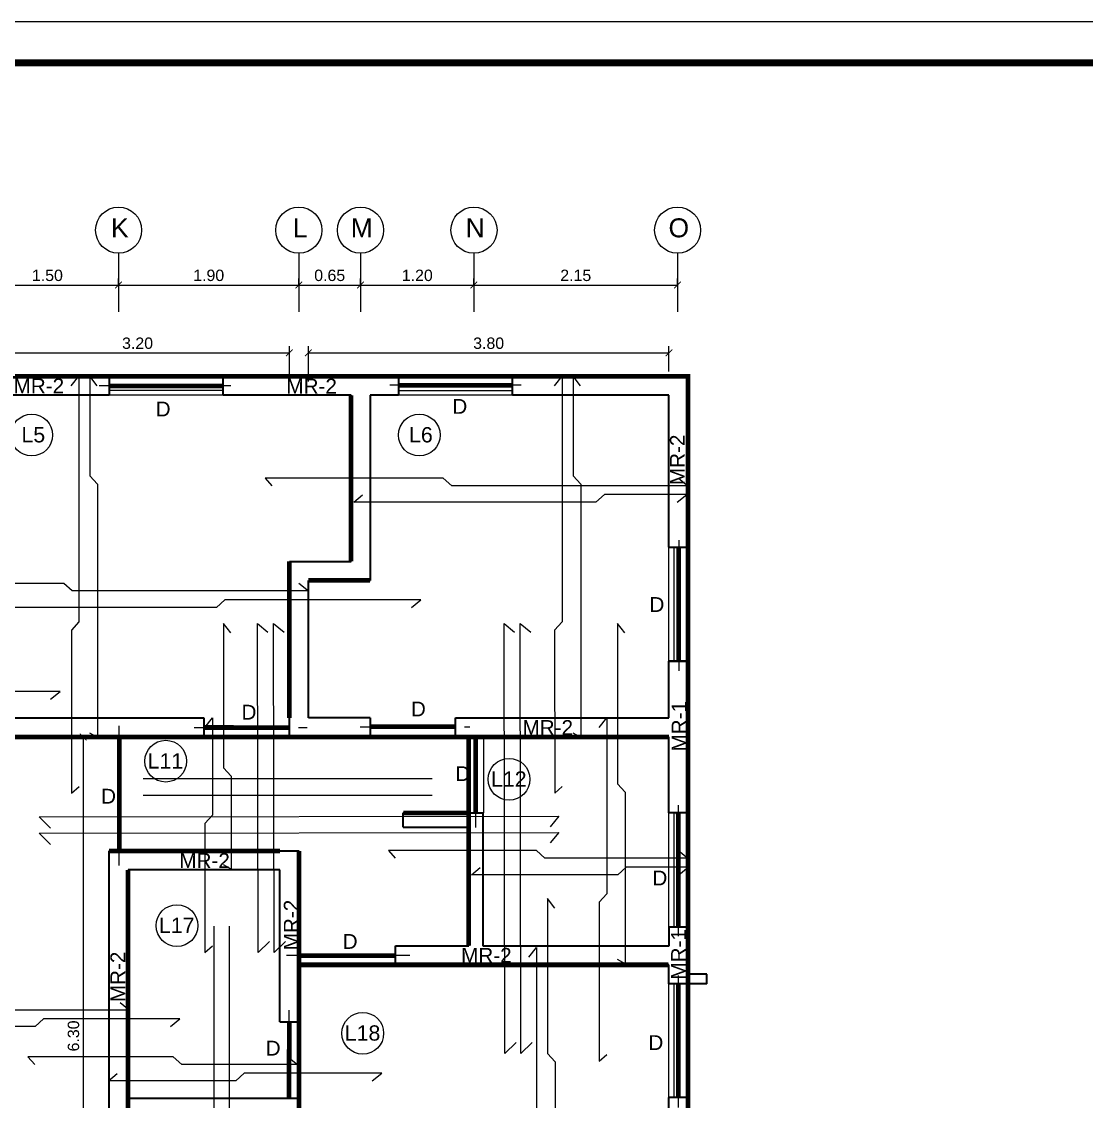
# Model space of a CAD drawing. Header units: feet. Extents: x 317 to 512, y -141 to 162.
# Drawn here: x 407.89 to 419.11, y -9.84 to 1.53 of the extents above; entities that cross this region are included whole.
import ezdxf
from ezdxf.enums import TextEntityAlignment as Align

# ---------------------------------------------------------------- set-up
doc = ezdxf.new("R2010")
doc.units = ezdxf.units.FT
doc.header["$MEASUREMENT"] = 0
doc.linetypes.add('DASHDOT', pattern=[1, 0.5, -0.25, 0, -0.25])
for name, color, linetype in [('00-DINTEL0.2', 98, 'Continuous'), ('00-LOSA', 51, 'Continuous'), ('63', 7, 'Continuous'), ('ACERO', 4, 'Continuous'), ('DIM', 10, 'Continuous'), ('MARCO', 1, 'Continuous'), ('MUROS', 7, 'Continuous'), ('PERT-VENT', 8, 'Continuous'), ('TEXTO', 2, 'Continuous'), ('TEXTOS', 3, 'Continuous'), ('TEXXT', 2, 'Continuous'), ('VENTANA', 8, 'Continuous'), ('VIGAS', 4, 'DASHDOT')]:
    doc.layers.add(name, color=color, linetype=linetype)
for name, color, linetype, lineweight in [('00-muro15', 210, 'Continuous', 5), ('00-muro20', 1, 'Continuous', 5), ('closet', 8, 'Continuous', 5)]:
    doc.layers.add(name, color=color, linetype=linetype, lineweight=lineweight)
doc.styles.add('DAMIAN', font='arial.ttf', dxfattribs={"height": 0.12})
doc.styles.get("Standard").update_dxf_attribs({"font": 'arial.ttf'})
doc.dimstyles.new('KEILY', dxfattribs={"dimtxt": 0.12, "dimasz": 0.07, "dimexe": 0.07, "dimexo": 0.25, "dimgap": 0.04, "dimtad": 1, "dimzin": 1, "dimdsep": 46, "dimtxsty": 'Standard', "dimblk": 'ARCHTICK', "dimcen": 2.5, "dimclrd": 256, "dimclre": 256, "dimclrt": 7, "dimazin": 0, "dimtfac": 1, "dimtix": 1, "dimtmove": 2, "dimatfit": 1, "dimfxl": 0.35, "dimfxlon": 1, "dimtolj": 1, "dimtzin": 1, "dimarcsym": 0})

# ---------------------------------------------------------------- blocks, each defined once
blk = doc.blocks.new('_ArchTick')
at = {"color": 0, "linetype": 'ByBlock', "const_width": 0.15}
blk.add_lwpolyline([(-0.5, -0.5), (0.5, 0.5)], dxfattribs=at)
blk = doc.blocks.new('*D258')
at = {"layer": 'DEFPOINTS', "color": 0, "transparency": 16777216}
for p in [(407.408, -1.216), (408.908, -1.242), (408.908, -1.242)]:
    blk.add_point(p, dxfattribs=at)
at = {"layer": 'DIM', "lineweight": -2, "transparency": 16777216}
for p, q in [((407.408, -1.242), (407.408, -1.312)), ((407.408, -1.242), (408.908, -1.242)), ((408.908, -1.242), (408.908, -1.172))]:
    blk.add_line(p, q, dxfattribs=at)
at = {"layer": 'DIM', "lineweight": -2, "transparency": 16777216, "xscale": 0.07, "yscale": 0.07, "zscale": 0.07, "rotation": 180}
blk.add_blockref('_ArchTick', (407.408, -1.242), dxfattribs=at)
at = {"layer": 'DIM', "lineweight": -2, "transparency": 16777216, "xscale": 0.07, "yscale": 0.07, "zscale": 0.07}
blk.add_blockref('_ArchTick', (408.908, -1.242), dxfattribs=at)
at = {"layer": 'DIM', "color": 7, "transparency": 16777216, "insert": (408.158, -1.141), "char_height": 0.12, "attachment_point": 5}
blk.add_mtext('\\A1;1.50', dxfattribs=at)
blk = doc.blocks.new('*D259')
at = {"layer": 'DEFPOINTS', "color": 0, "transparency": 16777216}
for p in [(408.908, -1.242), (410.808, -1.242), (410.808, -1.242)]:
    blk.add_point(p, dxfattribs=at)
at = {"layer": 'DIM', "lineweight": -2, "transparency": 16777216}
for p, q in [((408.908, -1.242), (408.908, -1.172)), ((408.908, -1.242), (410.808, -1.242)), ((410.808, -1.242), (410.808, -1.172))]:
    blk.add_line(p, q, dxfattribs=at)
at = {"layer": 'DIM', "lineweight": -2, "transparency": 16777216, "xscale": 0.07, "yscale": 0.07, "zscale": 0.07, "rotation": 180}
blk.add_blockref('_ArchTick', (408.908, -1.242), dxfattribs=at)
at = {"layer": 'DIM', "lineweight": -2, "transparency": 16777216, "xscale": 0.07, "yscale": 0.07, "zscale": 0.07}
blk.add_blockref('_ArchTick', (410.808, -1.242), dxfattribs=at)
at = {"layer": 'DIM', "color": 7, "transparency": 16777216, "insert": (409.858, -1.141), "char_height": 0.12, "attachment_point": 5}
blk.add_mtext('\\A1;1.90', dxfattribs=at)
blk = doc.blocks.new('*D260')
at = {"layer": 'DEFPOINTS', "color": 0, "transparency": 16777216}
for p in [(410.808, -1.242), (411.458, -1.242), (411.458, -1.242)]:
    blk.add_point(p, dxfattribs=at)
at = {"layer": 'DIM', "lineweight": -2, "transparency": 16777216}
for p, q in [((410.808, -1.242), (410.808, -1.172)), ((410.808, -1.242), (411.458, -1.242)), ((411.458, -1.242), (411.458, -1.172))]:
    blk.add_line(p, q, dxfattribs=at)
at = {"layer": 'DIM', "lineweight": -2, "transparency": 16777216, "xscale": 0.07, "yscale": 0.07, "zscale": 0.07, "rotation": 180}
blk.add_blockref('_ArchTick', (410.808, -1.242), dxfattribs=at)
at = {"layer": 'DIM', "lineweight": -2, "transparency": 16777216, "xscale": 0.07, "yscale": 0.07, "zscale": 0.07}
blk.add_blockref('_ArchTick', (411.458, -1.242), dxfattribs=at)
at = {"layer": 'DIM', "color": 7, "transparency": 16777216, "insert": (411.133, -1.141), "char_height": 0.12, "attachment_point": 5}
blk.add_mtext('\\A1;0.65', dxfattribs=at)
blk = doc.blocks.new('*D261')
at = {"layer": 'DEFPOINTS', "color": 0, "transparency": 16777216}
for p in [(411.458, -1.242), (412.653, -1.242), (412.653, -1.242)]:
    blk.add_point(p, dxfattribs=at)
at = {"layer": 'DIM', "lineweight": -2, "transparency": 16777216}
for p, q in [((411.458, -1.242), (411.458, -1.172)), ((411.458, -1.242), (412.653, -1.242)), ((412.653, -1.242), (412.653, -1.172))]:
    blk.add_line(p, q, dxfattribs=at)
at = {"layer": 'DIM', "lineweight": -2, "transparency": 16777216, "xscale": 0.07, "yscale": 0.07, "zscale": 0.07, "rotation": 180}
blk.add_blockref('_ArchTick', (411.458, -1.242), dxfattribs=at)
at = {"layer": 'DIM', "lineweight": -2, "transparency": 16777216, "xscale": 0.07, "yscale": 0.07, "zscale": 0.07}
blk.add_blockref('_ArchTick', (412.653, -1.242), dxfattribs=at)
at = {"layer": 'DIM', "color": 7, "transparency": 16777216, "insert": (412.056, -1.141), "char_height": 0.12, "attachment_point": 5}
blk.add_mtext('\\A1;1.20', dxfattribs=at)
blk = doc.blocks.new('*D262')
at = {"layer": 'DEFPOINTS', "color": 0, "transparency": 16777216}
for p in [(412.653, -1.242), (414.799, -1.242), (414.799, -1.242)]:
    blk.add_point(p, dxfattribs=at)
at = {"layer": 'DIM', "lineweight": -2, "transparency": 16777216}
for p, q in [((412.653, -1.242), (412.653, -1.172)), ((412.653, -1.242), (414.799, -1.242)), ((414.799, -1.242), (414.799, -1.172))]:
    blk.add_line(p, q, dxfattribs=at)
at = {"layer": 'DIM', "lineweight": -2, "transparency": 16777216, "xscale": 0.07, "yscale": 0.07, "zscale": 0.07, "rotation": 180}
blk.add_blockref('_ArchTick', (412.653, -1.242), dxfattribs=at)
at = {"layer": 'DIM', "lineweight": -2, "transparency": 16777216, "xscale": 0.07, "yscale": 0.07, "zscale": 0.07}
blk.add_blockref('_ArchTick', (414.799, -1.242), dxfattribs=at)
at = {"layer": 'DIM', "color": 7, "transparency": 16777216, "insert": (413.726, -1.141), "char_height": 0.12, "attachment_point": 5}
blk.add_mtext('\\A1;2.15', dxfattribs=at)
blk = doc.blocks.new('*D513')
at = {"layer": '63', "lineweight": -2, "transparency": 16777216}
for p, q in [((407.508, -2.154), (407.508, -1.887)), ((410.708, -2.257), (410.708, -1.887)), ((407.508, -1.957), (410.708, -1.957))]:
    blk.add_line(p, q, dxfattribs=at)
at = {"layer": 'DEFPOINTS', "color": 0, "transparency": 16777216}
for p in [(410.708, -1.957), (407.508, -2.404), (410.708, -4.154)]:
    blk.add_point(p, dxfattribs=at)
at = {"layer": '63', "lineweight": -2, "transparency": 16777216, "xscale": 0.07, "yscale": 0.07, "zscale": 0.07, "rotation": 180}
blk.add_blockref('_ArchTick', (407.508, -1.957), dxfattribs=at)
at = {"layer": '63', "lineweight": -2, "transparency": 16777216, "xscale": 0.07, "yscale": 0.07, "zscale": 0.07}
blk.add_blockref('_ArchTick', (410.708, -1.957), dxfattribs=at)
at = {"layer": '63', "color": 7, "transparency": 16777216, "insert": (409.108, -1.856), "char_height": 0.12, "attachment_point": 5}
blk.add_mtext('\\A1;3.20', dxfattribs=at)
blk = doc.blocks.new('*D514')
at = {"layer": '63', "lineweight": -2, "transparency": 16777216}
for p, q in [((410.908, -2.257), (410.908, -1.887)), ((414.708, -2.154), (414.708, -1.887)), ((410.908, -1.957), (414.708, -1.957))]:
    blk.add_line(p, q, dxfattribs=at)
at = {"layer": 'DEFPOINTS', "color": 0, "transparency": 16777216}
for p in [(414.708, -1.957), (414.708, -2.404), (410.908, -4.354)]:
    blk.add_point(p, dxfattribs=at)
at = {"layer": '63', "lineweight": -2, "transparency": 16777216, "xscale": 0.07, "yscale": 0.07, "zscale": 0.07, "rotation": 180}
blk.add_blockref('_ArchTick', (410.908, -1.957), dxfattribs=at)
at = {"layer": '63', "lineweight": -2, "transparency": 16777216, "xscale": 0.07, "yscale": 0.07, "zscale": 0.07}
blk.add_blockref('_ArchTick', (414.708, -1.957), dxfattribs=at)
at = {"layer": '63', "color": 7, "transparency": 16777216, "insert": (412.808, -1.856), "char_height": 0.12, "attachment_point": 5}
blk.add_mtext('\\A1;3.80', dxfattribs=at)
blk = doc.blocks.new('*D526')
at = {"layer": '63', "lineweight": -2, "transparency": 16777216}
for p, q in [((408.359, -6.004), (408.604, -6.004)), ((408.534, -6.004), (408.534, -12.304)), ((408.534, -12.304), (408.464, -12.304))]:
    blk.add_line(p, q, dxfattribs=at)
at = {"layer": 'DEFPOINTS', "color": 0, "transparency": 16777216}
for p in [(408.109, -6.004), (408.534, -12.304), (408.608, -12.304)]:
    blk.add_point(p, dxfattribs=at)
at = {"layer": '63', "lineweight": -2, "transparency": 16777216, "xscale": 0.07, "yscale": 0.07, "zscale": 0.07}
for p, rotation in [((408.534, -6.004), 90), ((408.534, -12.304), 270)]:
    blk.add_blockref('_ArchTick', p, dxfattribs=dict(at, rotation=rotation))
at = {"layer": '63', "color": 7, "transparency": 16777216, "insert": (408.433, -9.154), "char_height": 0.12, "attachment_point": 5, "rotation": 90}
blk.add_mtext('\\A1;6.30', dxfattribs=at)

msp = doc.modelspace()

# ---------------------------------------------------------------- linework, layer by layer
at = {"layer": '00-DINTEL0.2', "const_width": 0.05}
for points in [[(411.85818, -2.29875), (413.05818, -2.29875)], [(408.80818, -2.30572), (410.01138, -2.30572)], [(414.81101, -4.00406), (414.81101, -5.20406)], [(409.80818, -5.90406), (410.70818, -5.90562)], [(411.55818, -5.89551), (412.45818, -5.89551)], [(408.91582, -6.00406), (408.91582, -7.20406)], [(412.67164, -6.00406), (412.67164, -6.80406)], [(414.8056, -6.80406), (414.80818, -8.00406)], [(410.80818, -8.30702), (411.82471, -8.30702)], [(414.80651, -8.60406), (414.80651, -9.80406)], [(410.70818, -9.00531), (410.70264, -9.80826)]]:
    msp.add_lwpolyline(points, dxfattribs=at)
at = {"layer": '00-LOSA', "const_width": 0.05}
msp.add_lwpolyline([(405.30818, -12.50406), (408.80818, -12.50406), (408.80818, -12.70406), (410.80818, -12.70406), (410.80818, -12.50406), (414.90818, -12.50406), (414.90818, -2.20406), (393.10818, -2.20406), (393.10818, -12.50406), (397.20818, -12.50406), (397.20818, -12.70406), (399.00818, -12.70406), (399.20818, -12.70406), (399.20818, -12.50406), (399.40818, -12.50406), (402.70818, -12.50406), (402.70818, -7.70406), (405.30818, -7.70406)], close=True, dxfattribs=at)
at = {"layer": '00-muro15', "const_width": 0.05}
for points in [[(412.59818, -6.00406), (412.59818, -8.2045)], [(411.90818, -6.80406), (412.59818, -6.80406)]]:
    msp.add_lwpolyline(points, dxfattribs=at)
at = {"layer": '00-muro20', "color": 251, "const_width": 0.05}
for points in [[(414.90818, -2.20406), (407.50818, -2.20406)], [(414.90818, -4.00406), (414.90818, -2.40406)], [(407.30818, -6.00406), (414.70818, -6.00406)], [(408.80818, -7.20406), (410.60818, -7.20406)], [(410.80818, -12.70406), (410.80818, -7.20406)], [(409.00818, -12.30406), (409.00818, -7.40406)], [(410.80818, -8.4045), (414.70065, -8.4045)], [(414.90818, -12.50406), (414.90818, -9.80406)]]:
    msp.add_lwpolyline(points, dxfattribs=at)
at = {"layer": '00-muro20', "const_width": 0.05}
for points in [[(411.35818, -4.15406), (411.35818, -2.40406)], [(414.90818, -9.80406), (414.90818, -4.00406)], [(410.70818, -4.15406), (410.70818, -5.80406)], [(410.90818, -4.35406), (411.55818, -4.35406)]]:
    msp.add_lwpolyline(points, dxfattribs=at)
at = {"layer": 'ACERO', "color": 1}
for p, q in [((409.16572, -6.44267), (412.21297, -6.44267)), ((409.16572, -6.61552), (412.21297, -6.61552)), ((409.91036, -7.99565), (409.91036, -11.90631)), ((410.07221, -7.99565), (410.07221, -11.90631))]:
    msp.add_line(p, q, dxfattribs=at)
for points in [[(408.41014, -2.30491), (408.49062, -2.20406), (408.49062, -4.78946), (408.4103, -4.87864), (408.41184, -6.59745), (408.49215, -6.5261)], [(408.68346, -2.30478), (408.60602, -2.20393), (408.60602, -3.25274), (408.68633, -3.34192), (408.68633, -6.00885), (408.60532, -5.9635)], [(413.5022, -2.30491), (413.58268, -2.20406), (413.58268, -4.78946), (413.50237, -4.87864), (413.5039, -6.59745), (413.58421, -6.5261)], [(413.77552, -2.30478), (413.69808, -2.20393), (413.69808, -3.25274), (413.77839, -3.34192), (413.77839, -6.00885), (413.69738, -5.9635)], [(414.80733, -3.27709), (414.90818, -3.35758), (412.41861, -3.35758), (412.32943, -3.27726), (410.45188, -3.27726), (410.52322, -3.35757)], [(414.79425, -3.53127), (414.895, -3.45067), (414.0283, -3.45067), (413.93921, -3.53109), (411.38738, -3.53109), (411.47849, -3.45419)], [(410.80733, -4.38509), (410.90818, -4.46557), (408.41861, -4.46557), (408.32943, -4.38526), (406.1315, -4.38526), (406.20284, -4.46557)], [(411.99327, -4.63927), (412.09402, -4.55867), (410.0283, -4.55867), (409.93921, -4.63908), (407.38738, -4.63908), (407.47849, -4.56218)], [(410.09017, -4.90793), (410.01273, -4.80708), (410.01273, -6.32869), (410.09304, -6.41787), (410.09304, -7.39607), (410.01203, -7.35071)], [(410.49749, -8.15781), (410.37836, -8.27514), (410.37206, -4.80896), (410.48192, -4.90075)], [(410.66757, -8.15781), (410.54844, -8.27514), (410.54214, -4.80896), (410.65199, -4.90075)], [(413.09717, -9.22333), (412.97804, -9.34066), (412.97174, -4.80896), (413.0816, -4.90075)], [(413.26725, -9.22333), (413.14812, -9.34066), (413.14182, -4.80896), (413.25167, -4.90075)], [(414.24489, -4.90793), (414.16745, -4.80708), (414.16745, -6.49745), (414.24776, -6.58663), (414.24776, -8.39517), (414.16675, -8.34982)], [(408.19166, -5.60413), (408.29241, -5.52353), (406.6969, -5.52353), (406.60781, -5.60395), (403.90818, -5.60395), (403.99929, -5.52705)], [(409.81685, -5.90491), (409.89733, -5.80406), (409.89733, -6.8265), (409.81701, -6.91568), (409.81855, -8.27509), (409.89886, -8.20375)], [(413.97157, -5.90491), (414.05205, -5.80406), (414.05205, -7.65653), (413.97174, -7.74571), (413.97327, -9.4211), (414.05358, -9.34975)], [(408.19, -6.96557), (408.07267, -6.84644), (413.54684, -6.84013), (413.45505, -6.94999)], [(408.19, -7.13564), (408.07267, -7.01651), (413.54684, -7.01021), (413.45505, -7.12007)], [(414.80733, -7.20167), (414.90818, -7.28215), (413.40011, -7.28215), (413.31092, -7.20184), (411.75123, -7.20184), (411.82257, -7.28215)], [(414.8113, -7.45585), (414.91205, -7.37525), (414.25683, -7.37525), (414.16775, -7.45567), (412.62834, -7.45567), (412.71946, -7.37876)], [(413.50506, -7.80734), (413.42762, -7.7065), (413.42762, -9.33851), (413.50794, -9.42769), (413.50794, -12.50406), (413.42692, -12.45871)], [(413.23174, -8.32373), (413.31222, -8.22289), (413.31222, -11.28467), (413.23191, -11.37385), (413.23345, -12.52299), (413.31376, -12.45165)], [(408.92346, -8.80175), (409.02431, -8.88223), (406.3284, -8.88223), (406.23922, -8.80192), (405.29652, -8.80192), (405.36787, -8.88223)], [(409.45446, -9.05593), (409.55521, -8.97533), (408.11822, -8.97533), (408.02913, -9.05575), (405.30818, -9.05575), (405.39929, -8.97884)], [(410.69231, -9.37379), (410.79315, -9.45428), (409.57315, -9.45428), (409.48397, -9.37396), (407.95325, -9.37396), (408.0246, -9.45427)], [(411.58135, -9.62797), (411.6821, -9.54738), (410.23244, -9.54738), (410.14335, -9.62779), (408.80139, -9.62779), (408.8925, -9.55089)]]:
    msp.add_lwpolyline(points, dxfattribs=at)
at = {"layer": 'closet'}
msp.add_line((412.75818, -6.80406), (412.75818, -6.00406), dxfattribs=at)
at = {"layer": 'MARCO'}
msp.add_lwpolyline([(387.97006, 1.53326), (452.47006, 1.53326), (452.47006, -40.46674), (387.97006, -40.46674)], close=True, dxfattribs=at)
at = {"layer": 'MARCO', "const_width": 0.075}
msp.add_lwpolyline([(445.29759, 1.09923), (388.40409, 1.09923), (388.40409, -40.0327), (445.29759, -40.0327)], close=True, dxfattribs=at)
at = {"layer": 'MUROS', "lineweight": 35, "extrusion": (-2.36659e-12, 8.94772e-16, -1)}
for p, q in [((407.30818, -2.20406), (408.80818, -2.20406)), ((408.80818, -2.20406), (408.80818, -2.40406)), ((410.01138, -2.20406), (411.85818, -2.20406)), ((410.01138, -2.40406), (410.01138, -2.20406)), ((411.85818, -2.20406), (411.85818, -2.40406)), ((413.05818, -2.20406), (414.90818, -2.20406)), ((413.05818, -2.40406), (413.05818, -2.20406)), ((414.90818, -2.20406), (414.90818, -4.00406)), ((408.80818, -2.40406), (407.50818, -2.40406)), ((411.35818, -2.40406), (410.01138, -2.40406)), ((411.35818, -4.15406), (411.35818, -2.40406)), ((411.85818, -2.40406), (411.55818, -2.40406)), ((411.55818, -2.40406), (411.55818, -4.35406)), ((414.70818, -2.40406), (413.05818, -2.40406)), ((414.70818, -4.00406), (414.70818, -2.40406)), ((414.70818, -4.00406), (414.90818, -4.00406)), ((410.70818, -6.00406), (410.70818, -4.15406)), ((410.70818, -4.15406), (411.35818, -4.15406)), ((410.90818, -5.80406), (410.90818, -4.35406)), ((410.90818, -4.35406), (411.55818, -4.35406)), ((414.70818, -5.20406), (414.90818, -5.20406)), ((414.70818, -5.80406), (414.70818, -5.20406)), ((414.90818, -5.20406), (414.70818, -5.20406)), ((414.70818, -5.20406), (414.90818, -5.20406)), ((414.90818, -5.20406), (414.90818, -6.80406)), ((407.50818, -5.80406), (409.80818, -5.80406)), ((409.80818, -5.80406), (409.80818, -6.00406)), ((411.55818, -5.80406), (410.90818, -5.80406)), ((411.55818, -5.80406), (411.55818, -6.00406)), ((412.45818, -5.80406), (414.70818, -5.80406)), ((412.45818, -6.00406), (412.45818, -5.80406)), ((409.80818, -6.00406), (407.30818, -6.00406)), ((411.55818, -6.00406), (410.70818, -6.00406)), ((414.70818, -6.00406), (412.45818, -6.00406)), ((414.70818, -6.80406), (414.70818, -6.00406)), ((411.90818, -6.80406), (412.74818, -6.80406)), ((412.74818, -6.80406), (412.74818, -8.2045)), ((414.90818, -6.80406), (414.70818, -6.80406)), ((414.90818, -6.80406), (414.70818, -6.80406)), ((411.90818, -6.95406), (412.59818, -6.95406)), ((412.59818, -8.2045), (412.59818, -6.95406)), ((408.80818, -12.30406), (408.80818, -7.20406)), ((408.80818, -7.20406), (410.80818, -7.20406)), ((410.80818, -7.20406), (410.80818, -9.00531)), ((409.00818, -7.40406), (409.00818, -9.80826)), ((410.60818, -7.40406), (409.00818, -7.40406)), ((410.60818, -9.00531), (410.60818, -7.40406)), ((412.59818, -8.20406), (412.59818, -7.90406)), ((414.70818, -8.00406), (414.90818, -8.00406)), ((414.70897, -8.2045), (414.70897, -8.00738)), ((414.90818, -8.50406), (414.90818, -8.00406)), ((411.82471, -8.4045), (411.82471, -8.2045)), ((411.82471, -8.2045), (412.59818, -8.2045)), ((412.74818, -8.2045), (414.70897, -8.2045)), ((414.70818, -8.4045), (411.82471, -8.4045)), ((410.60818, -9.00531), (410.80818, -9.00531)), ((409.00818, -9.80826), (410.80818, -9.80826)), ((410.80818, -9.80826), (410.80818, -9.95826)), ((414.70818, -12.30406), (414.70818, -9.80406)), ((414.90818, -9.80406), (414.90818, -12.50406))]:
    msp.add_line(p, q, dxfattribs=at)
at = {"layer": 'MUROS', "lineweight": 35}
for p, q in [((411.90818, -6.95406), (411.90818, -6.80406)), ((414.70818, -8.60406), (414.70818, -8.4045)), ((415.10818, -8.50406), (414.90818, -8.50406)), ((415.10818, -8.60406), (414.70818, -8.60406)), ((414.90818, -9.80406), (414.70818, -9.80406))]:
    msp.add_line(p, q, dxfattribs=at)
at = {"layer": 'MUROS', "lineweight": 35, "extrusion": (2.36783e-12, 8.94772e-16, -1)}
msp.add_line((415.10818, -8.60406), (415.10818, -8.50406), dxfattribs=at)
at = {"layer": 'PERT-VENT', "extrusion": (2.36783e-12, 8.94772e-16, -1)}
for p, q in [((408.80818, -2.20406), (410.00818, -2.20406)), ((411.85818, -2.20406), (413.05818, -2.20406)), ((410.00818, -2.40406), (408.80818, -2.40406)), ((413.05818, -2.40406), (411.85818, -2.40406)), ((414.75817, -4.00406), (414.75817, -5.20406)), ((414.90817, -5.20406), (414.90817, -4.00406)), ((414.75817, -6.80406), (414.75817, -8.00406)), ((414.90817, -8.00406), (414.90817, -6.80406)), ((414.75817, -8.60406), (414.75817, -9.80406)), ((414.90817, -9.80406), (414.90817, -8.60406))]:
    msp.add_line(p, q, dxfattribs=at)
at = {"layer": 'PERT-VENT', "extrusion": (8.94772e-16, 2.36783e-12, -1)}
for p, q in [((408.81138, -2.20406), (410.01138, -2.20406)), ((410.01138, -2.35406), (408.81138, -2.35406))]:
    msp.add_line(p, q, dxfattribs=at)
at = {"layer": 'PERT-VENT', "extrusion": (-8.94772e-16, 2.36783e-12, -1)}
for p, q in [((413.05817, -2.20406), (411.85817, -2.20406)), ((411.85817, -2.35406), (413.05817, -2.35406))]:
    msp.add_line(p, q, dxfattribs=at)
at = {"layer": 'PERT-VENT', "extrusion": (8.94772e-16, -2.36783e-12, -1)}
for p, q in [((414.70818, -5.20406), (414.70818, -4.00406)), ((414.90818, -4.00406), (414.90818, -5.20406)), ((414.70818, -8.00406), (414.70818, -6.80406)), ((414.90818, -6.80406), (414.90818, -8.00406)), ((414.70818, -9.80406), (414.70818, -8.60406)), ((414.90818, -8.60406), (414.90818, -9.80406))]:
    msp.add_line(p, q, dxfattribs=at)
at = {"layer": 'TEXTO'}
for centre in [(407.99264, -2.82292), (412.07744, -2.82292), (409.40455, -6.25877), (413.02305, -6.44957), (409.52345, -7.99161), (411.48148, -9.12575)]:
    msp.add_circle(centre, 0.21997, dxfattribs=at)
at = {"layer": 'VENTANA'}
for p, q in [((408.90818, -0.90674), (408.90818, -1.52468)), ((410.80818, -0.90674), (410.80818, -1.52468)), ((411.45818, -0.90674), (411.45818, -1.52468)), ((412.65318, -0.90674), (412.65318, -1.52468)), ((414.79944, -0.90674), (414.79944, -1.52468))]:
    msp.add_line(p, q, dxfattribs=at)
for centre in [(408.90818, -0.66385), (410.80818, -0.66385), (411.45818, -0.66385), (412.65318, -0.66385), (414.79944, -0.66385)]:
    msp.add_circle(centre, 0.24289, dxfattribs=at)
at = {"layer": 'VIGAS'}
for p, q in [((410.09079, -2.30572), (408.70383, -2.30572)), ((413.15145, -2.29875), (411.76687, -2.29875)), ((414.81101, -3.93116), (414.81101, -5.30709)), ((408.91582, -7.35889), (408.91582, -5.88729)), ((409.70379, -5.90562), (410.89407, -5.90562)), ((411.45426, -5.89551), (412.60931, -5.89551)), ((412.67164, -6.95937), (412.67164, -5.90662)), ((414.8056, -6.72243), (414.8056, -8.10397)), ((411.97818, -8.30702), (410.67844, -8.30702)), ((414.80651, -8.51695), (414.80651, -9.90901)), ((410.70264, -8.88127), (410.70264, -10.89574))]:
    msp.add_line(p, q, dxfattribs=at)

# ---------------------------------------------------------------- texts
at = {"layer": 'TEXTOS', "linetype": 'Continuous', "ltscale": 0.9}
for s, height, p in [('MR-2', 0.156, (407.80165, -2.3828)), ('MR-2', 0.156, (410.67617, -2.38517)), ('D', 0.156, (409.29878, -2.62631)), ('D', 0.156, (412.42556, -2.59912)), ('L5', 0.161, (407.88412, -2.90056)), ('L6', 0.161, (411.96891, -2.90056)), ('D', 0.156, (414.5025, -4.68649)), ('D', 0.156, (410.2034, -5.82065)), ('D', 0.156, (411.9887, -5.78705)), ('MR-2', 0.156, (413.16487, -5.98257)), ('L11', 0.161, (409.21444, -6.33641)), ('D', 0.156, (412.45802, -6.46856)), ('L12', 0.161, (412.83294, -6.52721)), ('D', 0.156, (408.72376, -6.70607)), ('MR-2', 0.156, (409.54821, -7.38422)), ('D', 0.156, (414.53351, -7.56782)), ('L17', 0.161, (409.33334, -8.06925)), ('D', 0.156, (411.2697, -8.23644)), ('MR-2', 0.156, (412.51769, -8.38275)), ('L18', 0.161, (411.29137, -9.20339)), ('D', 0.156, (410.45819, -9.36055)), ('D', 0.156, (414.49156, -9.30215))]:
    msp.add_text(s, height=height, dxfattribs=at).set_placement(p)
for s, p in [('MR-2', (414.87478, -3.35023)), ('MR-1', (414.89276, -6.15729)), ('MR-2', (410.80572, -8.25154)), ('MR-1', (414.88676, -8.56026)), ('MR-2', (408.97805, -8.79825))]:
    msp.add_text(s, height=0.156, rotation=90, dxfattribs=at).set_placement(p)
at = {"layer": 'TEXXT', "style": 'DAMIAN'}
for s, p in [('K', (408.92081, -0.73949)), ('L', (410.82081, -0.73949)), ('M', (411.47081, -0.73949)), ('N', (412.66581, -0.73949)), ('O', (414.81207, -0.73949))]:
    msp.add_text(s, height=0.19968, dxfattribs=at).set_placement(p, align=Align.CENTER)

# ---------------------------------------------------------------- dimensions: what is measured, and where the dimension line sits
at = {"layer": '63'}
for base, p1, p2, picture, middle in [((410.70818, -1.95717), (407.50818, -2.40406), (410.70818, -4.15406), '*D513', (409.10818, -1.85586)), ((414.70818, -1.95717), (410.90818, -4.35406), (414.70818, -2.40406), '*D514', (412.80818, -1.85586))]:
    dim = msp.add_linear_dim(base=base, p1=p1, p2=p2, dimstyle='KEILY', override={"dimfxl": 0.3}, dxfattribs=at)
    dim.commit()
    dim.dimension.update_dxf_attribs({"geometry": picture, "text_midpoint": middle})
dim = msp.add_linear_dim(base=(408.53421, -12.30406), p1=(408.10946, -6.00406), p2=(408.60817, -12.30406), angle=90, dimstyle='KEILY', override={"dimfxl": 0.3}, dxfattribs=at)
dim.commit()
dim.dimension.update_dxf_attribs({"geometry": '*D526', "text_midpoint": (408.4329, -9.15406)})
at = {"layer": 'DIM'}
for base, p1, p2, picture, middle in [((408.90818, -1.24203), (407.40818, -1.21571), (408.90818, -1.24203), '*D258', (408.15818, -1.14076)), ((410.80818, -1.24203), (408.90818, -1.24203), (410.80818, -1.24203), '*D259', (409.85818, -1.14076)), ((411.45818, -1.24203), (410.80818, -1.24203), (411.45818, -1.24203), '*D260', (411.13318, -1.14076)), ((412.6531750211, -1.242027726), (411.4581750211, -1.242027726), (412.6531750211, -1.242027726), '*D261', (412.0556750211, -1.1407589675)), ((414.79944, -1.24203), (412.65318, -1.24203), (414.79944, -1.24203), '*D262', (413.72631, -1.14076))]:
    dim = msp.add_linear_dim(base=base, p1=p1, p2=p2, dimstyle='KEILY', override={"dimfxl": 0.06}, dxfattribs=at)
    dim.commit()
    dim.dimension.update_dxf_attribs({"geometry": picture, "text_midpoint": middle})

doc.saveas('drawing.dxf')
